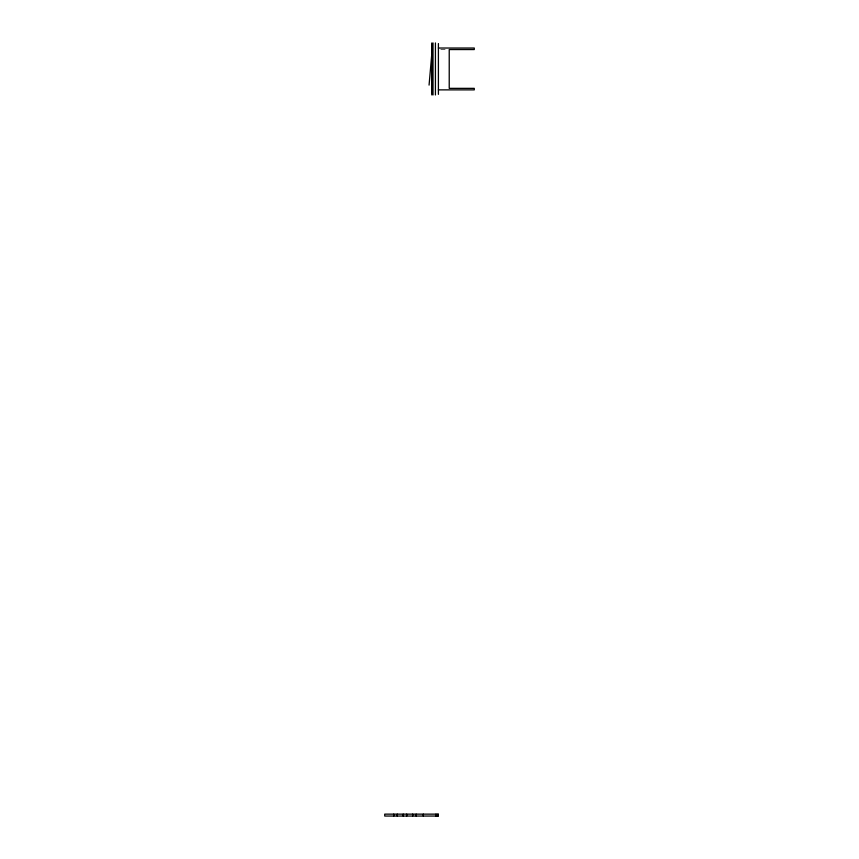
<?xml version="1.0" encoding="UTF-8"?>
<svg xmlns="http://www.w3.org/2000/svg" width="859" height="859" viewBox="0 0 859 859"><rect width="100%" height="100%" fill="white"/><g stroke="black" fill="none" stroke-linecap="round" stroke-linejoin="round"><path stroke-width="0.64" stroke-dasharray="4.29 3.22" d="M440.807 49.554L448.022 49.554"/><path stroke-width="1.29" d="M429.071 85.105L431.937 52.356M438.401 48.029L474.275 48.029L474.275 49.554L449.225 49.554L449.225 88.348L474.275 88.348L474.275 89.873L438.401 89.873M438.401 814.139L384.725 814.139L384.725 816.05L438.401 816.05M438.401 43.551L438.401 94.35M438.015 814.139L438.015 816.05M435.985 814.139L435.985 816.05M435.416 42.95L435.416 94.952M433.022 42.95L433.022 94.952M432.131 44.142L432.131 93.749M431.83 42.95L431.83 94.952M423.304 814.139L423.304 816.05M416.175 814.139L416.175 816.05M412.664 814.139L412.664 816.05M406.715 814.139L406.715 816.05M403.204 814.139L403.204 816.05M397.255 814.139L397.255 816.05M393.744 814.139L393.744 816.05"/></g></svg>
